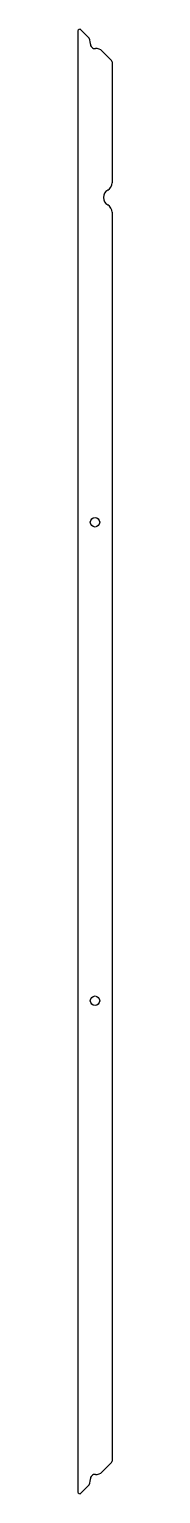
# Model space of a CAD drawing. Header units: millimetres. Extents: x -415 to -395, y -429 to 429.
import ezdxf

# ---------------------------------------------------------------- set-up
doc = ezdxf.new("R2010")
doc.units = ezdxf.units.MM

msp = doc.modelspace()

# ---------------------------------------------------------------- linework, layer by layer
at = {"color": 7, "linetype": 'Continuous', "lineweight": 25}
for p, q in [((-415, 428.09), (-415, -428.09)), ((-409.19, 424.69), (-413.29, 428.79)), ((-395.29, 410.79), (-400.81, 416.31)), ((-395, 410.09), (-395, 339.16)), ((-395, 321.84), (-395, -410.09)), ((-395.29, -410.79), (-400.81, -416.31)), ((-409.19, -424.69), (-413.29, -428.79))]:
    msp.add_line(p, q, dxfattribs=at)
for centre in [(-405, 140.17), (-405, -140.17)]:
    msp.add_circle(centre, 2.75, dxfattribs=at)
for centre, radius, start, end in [((-414, 428.09), 1, 45, 180), ((-412.72, 421.15), 5, 355.17777, 45), ((-405, 420.5), 2.75, 175.17777, 274.82223), ((-404.35, 412.78), 5, 45, 94.82223), ((-396, 410.09), 1, 0, 45), ((-395, 330.5), 5, 120, 240), ((-400, 339.16), 5, 300, 0), ((-400, 321.84), 5, 0, 60), ((-396, -410.09), 1, 315, 0), ((-405, -420.5), 2.75, 85.17777, 184.82223), ((-404.35, -412.78), 5, 265.17777, 315), ((-414, -428.09), 1, 180, 315), ((-412.72, -421.15), 5, 315, 4.82223)]:
    msp.add_arc(centre, radius, start, end, dxfattribs=at)

doc.saveas('drawing.dxf')
